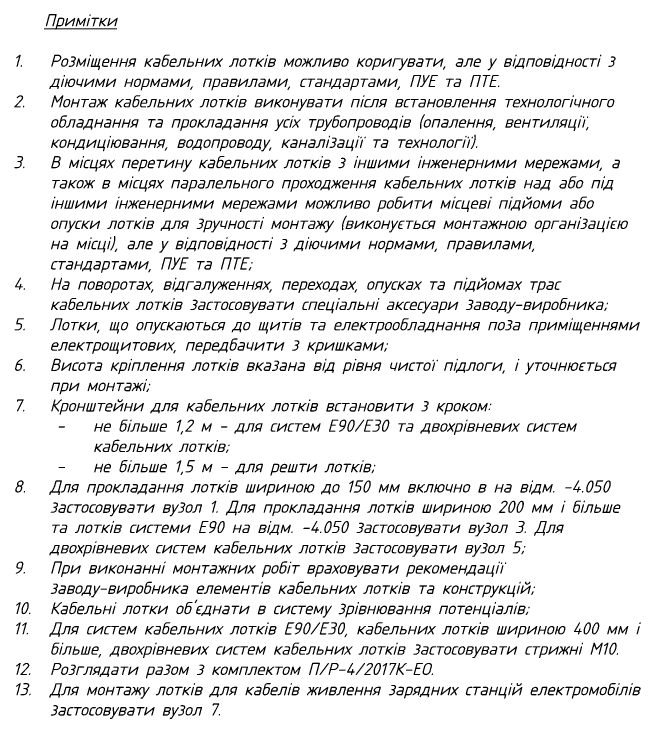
# Model space of a CAD drawing. Extents: x 221643 to 289394, y 86804 to 109436.
# Drawn here: x 237541 to 238830, y 90180 to 91629 of the extents above; entities that cross this region are included whole.
import ezdxf

# ---------------------------------------------------------------- set-up
doc = ezdxf.new("R2010")
doc.units = 0
doc.styles.add('GOST 2.304', font='isocpeui.ttf')

msp = doc.modelspace()

# ---------------------------------------------------------------- texts
at = {"color": 7, "lineweight": 15, "insert": (237539.5709, 91629.2294), "char_height": 25, "width": 1287.629133, "attachment_point": 1, "style": 'GOST 2.304'}
msp.add_mtext("\\pxi2.5475;{\\LПримітки\\P\\pi0;}\\P\\pi-3,l3,t3;1.^IРозміщення кабельних лотків можливо коригувати, але у відповідності з діючими нормами, правилами, стандартами, ПУЕ та ПТЕ.\\P2.^IМонтаж кабельних лотків виконувати після встановлення технологічного обладнання та прокладання усіх трубопроводів (опалення, вентиляції, кондиціювання, водопроводу, каналізації та технології){\\fISOCPEUR|b0|i1|c238|p34;.\\P}3.^IВ місцях перетину кабельних лотків з іншими інженерними мережами, а також в місцях паралельного проходження кабельних лотків над або під іншими інженерними мережами можливо робити місцеві підйоми або опуски лотків для зручності монтажу (виконується монтажною організацією на місці), але у відповідності з діючими нормами, правилами, стандартами, ПУЕ та ПТЕ;\\P4.^IНа поворотах, відгалуженнях, переходах, опусках та підйомах трас кабельних лотків застосовувати спеціальні аксесуари заводу-виробника;\\P5.^IЛотки, що опускаються до щитів та електрообладнання поза приміщеннями електрощитових, передбачити з кришками;\\P6.^IВисота кріплення лотків вказана від рівня чистої підлоги, і уточнюється при монтажі;\\P7.^IКронштейни для кабельних лотків встановити з кроком:\\P\\pl6.5475,t6.5475;-^Iне більше 1,2 м - для систем Е90/Е30 та двохрівневих систем кабельних лотків;\\P-^Iне більше 1,5 м - для решти лотків;\\P\\pl3,t3;8.^IДля прокладання лотків шириною до 150 мм включно в на відм. -4.050 застосовувати вузол 1. Для прокладання лотків шириною 200 мм і більше та лотків системи Е90 на відм. -4.050 застосовувати вузол 3. Для двохрівневих систем кабельних лотків застосовувати вузол 5;\\P9.^IПри виконанні монтажних робіт враховувати рекомендації заводу-виробника елементів кабельних лотків та конструкцій;\\P10.^IКабельні лотки об'єднати в систему зрівнювання потенціалів;\\P11.^IДля систем кабельних лотків Е90/Е30, кабельних лотків шириною 400 мм і більше, двохрівневих систем кабельних лотків застосовувати стрижні М10.\\P12.^IРозглядати разом з комплектом {\\C256;П/Р-4/2017К-ЕО. \\P13.^IДля монтажу лотків для кабелів живлення зарядних станцій електромобілів застосовувати вузол 7.}", dxfattribs=at)

doc.saveas('drawing.dxf')
